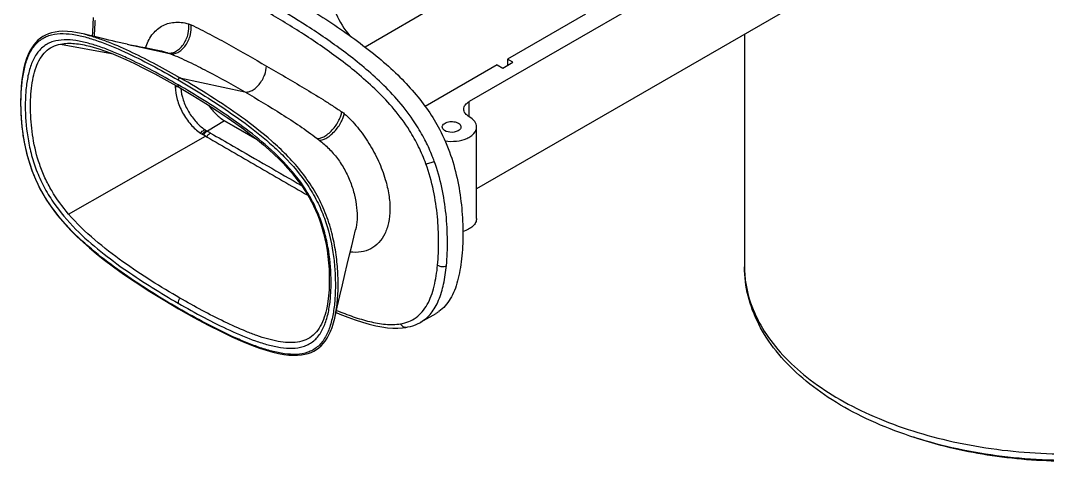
# Model space of a CAD drawing. Header units: millimetres. Extents: x 0 to 1189, y 0 to 841.
# Drawn here: x 554.5 to 719.3, y 315.4 to 386.1 of the extents above; entities that cross this region are included whole.
import ezdxf

# ---------------------------------------------------------------- set-up
doc = ezdxf.new("R2010")
doc.units = ezdxf.units.MM
doc.header["$LTSCALE"] = 65.395
doc.layers.get('0').update_dxf_attribs({"linetype": 'CONTINUOUS'})
doc.layers.add('AXIS', color=7, linetype='CONTINUOUS')
doc.layers.add('SURFACES', color=7, linetype='CONTINUOUS')

msp = doc.modelspace()

# ---------------------------------------------------------------- linework, layer by layer
at = {"color": 7, "linetype": 'Continuous'}
for p, q in [((686.82, 407.96), (626.54, 373.16)), ((686.82, 393.26), (627.71, 359.14)), ((645.17, 387.18), (632.66, 379.96)), ((565.47, 383.8), (564.87, 383.95)), ((566.15, 383.63), (565.47, 383.8)), ((566.82, 383.47), (566.15, 383.63)), ((567.47, 383.31), (566.82, 383.47)), ((568.1, 383.16), (567.47, 383.31)), ((568.7, 383.01), (568.1, 383.16)), ((569.29, 382.88), (568.7, 383.01)), ((569.85, 382.75), (569.29, 382.88)), ((571.63, 382.36), (572.48, 382.17)), ((565.69, 382.02), (565.69, 382.02)), ((631.03, 379.02), (619.49, 372.36)), ((631.03, 379.02), (631.91, 378.51)), ((631.91, 378.51), (633.54, 379.45)), ((633.54, 379.45), (632.66, 379.96)), ((632.66, 379.96), (632.66, 378.94)), ((586.86, 370.35), (592.33, 367.19)), ((587.29, 370.07), (592.47, 367.08)), ((603.63, 339.81), (603.63, 339.81)), ((618.74, 337.76), (621.22, 339.19)), ((616.39, 336.94), (616.39, 336.94))]:
    msp.add_line(p, q, dxfattribs=at)
at = {"color": 9, "linetype": 'Continuous'}
for p, q in [((622.19, 389.02), (609.84, 381.89)), ((560.98, 382.37), (569.13, 380.87)), ((571.64, 382.35), (578.24, 380.94)), ((580.13, 376.97), (590.51, 374.71)), ((626.54, 370.71), (626.54, 373.16)), ((587.29, 370.07), (584.52, 368.4)), ((562.26, 355.11), (584.2, 367.61)), ((584.2, 367.61), (584.4, 367.5)), ((670.82, 344.57), (670.83, 344.49)), ((579.92, 339.98), (579.83, 340.03)), ((579.92, 339.98), (579.84, 340.03)), ((618.75, 337.76), (618.76, 337.78))]:
    msp.add_line(p, q, dxfattribs=at)
at = {"color": 7, "linetype": 'Continuous'}
for points in [[(566.22, 386.66), (566.13, 385.53), (566.07, 384.28), (566.06, 383.65)], [(564.87, 383.95), (564.6, 384.01), (563.69, 384.2), (562.85, 384.33), (562.07, 384.4), (561.36, 384.42), (560.7, 384.38), (560.1, 384.3), (559.54, 384.18), (559.03, 384.01), (558.56, 383.81), (558.14, 383.57), (557.73, 383.3), (557.35, 382.99), (557, 382.64), (556.67, 382.23), (556.35, 381.78), (556.06, 381.28), (555.78, 380.71), (555.53, 380.07), (555.3, 379.36), (555.09, 378.56), (554.92, 377.67), (554.77, 376.69), (554.65, 375.6), (554.58, 374.36), (554.55, 373.01), (554.57, 371.68), (554.64, 370.41), (554.76, 369.17), (554.9, 367.99), (555.08, 366.89), (555.28, 365.87), (555.51, 364.9), (555.76, 363.97), (556.02, 363.1), (556.31, 362.26), (556.62, 361.46), (556.95, 360.69), (557.3, 359.93), (557.67, 359.18), (558.07, 358.45), (558.51, 357.72), (558.98, 356.98), (559.48, 356.25), (560.03, 355.5), (560.64, 354.73), (561.29, 353.95), (562.01, 353.14), (562.8, 352.32), (563.65, 351.48), (564.6, 350.6), (565.63, 349.69), (566.75, 348.75), (568.03, 347.73), (569.48, 346.64), (571.09, 345.49), (572.94, 344.23), (575.05, 342.85), (577.41, 341.39), (579.89, 339.92)], [(571.63, 382.36), (571.14, 382.46), (570.88, 382.52), (570.63, 382.57), (570.38, 382.63), (570.12, 382.69), (569.85, 382.75)], [(565.69, 382.02), (566.21, 381.88), (567.09, 381.61), (568.04, 381.28), (569.07, 380.89), (570.21, 380.43), (571.45, 379.88), (572.82, 379.24), (574.36, 378.48), (576.11, 377.58), (578.04, 376.53), (580.04, 375.4)], [(577.22, 381.24), (576.85, 381.31), (576.05, 381.46), (575.28, 381.61), (574.54, 381.76), (573.82, 381.9), (573.14, 382.04), (572.48, 382.17)], [(580.04, 375.4), (582.21, 374.12), (584.27, 372.85), (586.12, 371.66), (587.71, 370.6), (589.09, 369.64), (590.35, 368.72), (591.51, 367.84), (592.55, 367.01), (593.52, 366.21), (594.42, 365.43), (595.25, 364.67), (596.02, 363.93), (596.73, 363.2), (597.39, 362.49), (598.01, 361.78), (598.58, 361.09), (599.11, 360.41), (599.6, 359.73), (600.05, 359.07), (600.46, 358.41), (600.85, 357.75), (601.21, 357.09), (601.55, 356.42), (601.87, 355.74), (602.17, 355.04), (602.44, 354.32), (602.71, 353.57), (602.95, 352.78), (603.18, 351.97), (603.39, 351.12), (603.57, 350.23), (603.73, 349.3), (603.86, 348.33), (603.97, 347.29), (604.05, 346.21), (604.09, 345.13), (604.09, 344.04), (604.05, 342.97), (603.97, 341.98), (603.87, 341.11), (603.74, 340.32), (603.63, 339.81)], [(604.96, 338.39), (605.37, 340.17), (605.79, 342.01), (606.2, 343.76), (606.59, 345.43), (606.97, 347.02), (607.33, 348.55), (607.69, 350.01), (608.03, 351.42), (608.31, 352.56)], [(579.88, 339.92), (582.33, 338.54), (584.65, 337.3), (586.73, 336.25), (588.56, 335.38), (590.15, 334.68), (591.58, 334.1), (592.86, 333.63), (593.97, 333.27), (595, 332.98), (595.95, 332.76), (596.8, 332.6), (597.59, 332.5), (598.32, 332.46), (598.99, 332.47), (599.61, 332.52), (600.18, 332.62), (600.69, 332.75), (601.17, 332.93), (601.62, 333.13), (602.03, 333.38), (602.41, 333.66), (602.78, 333.98), (603.12, 334.34), (603.44, 334.75), (603.75, 335.21), (604.03, 335.72), (604.3, 336.29), (604.55, 336.94), (604.77, 337.65), (604.96, 338.39)], [(605.18, 339.33), (605.8, 339.07), (607.05, 338.57), (608.25, 338.14), (609.4, 337.76), (610.49, 337.45), (611.53, 337.2), (612.51, 337.01), (613.43, 336.88), (614.29, 336.82), (615.08, 336.81), (615.82, 336.86), (616.39, 336.94)], [(616.39, 336.94), (616.71, 337), (617.12, 337.09), (617.51, 337.21), (617.89, 337.35), (618.25, 337.51), (618.6, 337.68), (618.75, 337.76)]]:
    msp.add_lwpolyline(points, dxfattribs=at)
at = {"color": 9, "linetype": 'Continuous'}
msp.add_lwpolyline([(670.82, 344.57), (670.83, 344.52), (670.83, 344.49)], dxfattribs=at)
for centre, radius, start, end in [((585.02, 375.53), 5.64, 177.5987, 180.0245), ((579.13, 378.02), 2.5, 275.6675, 283.3136), ((495.98, 215.27), 176.05, 59.9268, 60.0449), ((489.23, 201.4), 192.27, 60.1137, 60.2923), ((688.06, 346.66), 17.37, 180.001, 183.2173), ((688.17, 346.67), 17.47, 183.2202, 186.8866), ((616.28, 337.56), 0.629, 277.3279, 279.6597)]:
    msp.add_arc(centre, radius, start, end, dxfattribs=at)
at = {"color": 7, "linetype": 'Continuous'}
msp.add_arc((618.35, 344.17), 5.75, 299.9993, 305.5036, dxfattribs=at)
for points, knots in [([(604.37, 390.98), (604.37, 389.7), (605.04, 387.05), (606.47, 384.75), (607.39, 383.71)], [0, 0, 0, 0, 0.479193, 1, 1, 1, 1]), ([(597.16, 390.24), (599.81, 388.72), (603.69, 386.32), (608.6, 382.88), (611.99, 380.24), (615.05, 377.51), (617.72, 374.69), (619.98, 371.78), (621.22, 369.74), (621.76, 368.71)], [0, 0, 0, 0, 0.277293, 0.412623, 0.542865, 0.666764, 0.783837, 0.894536, 1, 1, 1, 1]), ([(578.6, 380.81), (578.78, 380.78), (579.19, 380.8), (579.82, 381.03), (580.47, 381.49), (581.27, 382.4), (581.88, 383.76), (581.98, 384.94), (581.92, 385.45)], [0, 0, 0, 0, 0.085079, 0.188727, 0.313883, 0.457389, 0.755832, 1, 1, 1, 1]), ([(580.13, 376.97), (580.1, 376.97), (580.03, 376.95), (579.93, 376.87), (579.87, 376.75), (579.84, 376.66), (579.84, 376.62)], [0, 0, 0, 0, 0.186596, 0.450629, 0.74933, 1, 1, 1, 1]), ([(584.72, 372.56), (585.08, 372.04), (585.85, 371.11), (586.8, 370.36), (587.29, 370.07)], [0, 0, 0, 0, 0.524751, 1, 1, 1, 1]), ([(625.66, 371.94), (625.66, 372.17), (625.86, 372.69), (626.29, 373.02), (626.54, 373.16)], [0, 0, 0, 0, 0.449174, 1, 1, 1, 1]), ([(602.13, 367.22), (602.29, 367.22), (602.66, 367.27), (603.25, 367.52), (603.91, 367.97), (604.57, 368.59), (605.17, 369.33), (605.63, 370.1), (605.94, 370.82), (606.06, 371.29), (606.09, 371.5)], [0, 0, 0, 0, 0.0766, 0.179295, 0.309716, 0.461181, 0.619661, 0.769055, 0.89742, 1, 1, 1, 1]), ([(626.54, 370.71), (626.29, 370.85), (625.86, 371.18), (625.66, 371.7), (625.66, 371.94)], [0, 0, 0, 0, 0.550826, 1, 1, 1, 1]), ([(627.71, 369.08), (627.71, 369.39), (627.44, 370.09), (626.87, 370.52), (626.54, 370.71)], [0, 0, 0, 0, 0.449171, 1, 1, 1, 1]), ([(622.66, 366.85), (623.26, 366.76), (624.45, 366.73), (625.86, 367.07), (626.79, 367.57), (627.43, 368.12), (627.71, 368.71), (627.71, 369.08)], [0, 0, 0, 0, 0.300182, 0.583205, 0.707771, 0.817834, 1, 1, 1, 1]), ([(621.76, 368.71), (622.46, 367.38), (623.64, 364.65), (624.78, 360.39), (625.39, 356.12), (625.52, 353.28), (625.52, 351.89)], [0, 0, 0, 0, 0.258742, 0.510912, 0.758809, 1, 1, 1, 1]), ([(627.71, 354.38), (627.71, 354.17), (627.59, 353.7), (627.11, 353.11), (626.4, 352.63), (625.82, 352.41), (625.51, 352.32)], [0, 0, 0, 0, 0.201788, 0.42966, 0.696151, 1, 1, 1, 1]), ([(625.52, 351.89), (625.51, 350.56), (625.43, 348.62), (625.08, 346.13), (624.71, 344.43), (624.21, 342.89), (623.55, 341.53), (622.73, 340.37), (622.05, 339.75), (621.68, 339.49)], [0, 0, 0, 0, 0.295821, 0.433809, 0.563475, 0.684084, 0.79576, 0.900027, 1, 1, 1, 1]), ([(757.88, 323.69), (754, 321.57), (745.34, 318.18), (731.33, 315.59), (716.66, 315.38), (704.62, 317.22), (695.66, 319.93), (689.58, 322.48), (684.16, 325.53), (679.5, 329.05), (675.7, 332.98), (672.87, 337.28), (671.1, 341.88), (670.7, 345.09), (670.7, 346.66)], [0, 0, 0, 0, 0.129093, 0.269364, 0.414138, 0.555751, 0.623198, 0.687397, 0.747878, 0.804448, 0.857257, 0.906827, 0.954035, 1, 1, 1, 1]), ([(746.86, 319.09), (743, 317.84), (734.85, 316.01), (722.3, 315.14), (709.78, 316.12), (701.68, 318.03), (697.84, 319.32)], [0, 0, 0, 0, 0.245116, 0.500655, 0.755853, 1, 1, 1, 1])]:
    msp.add_open_spline(points, degree=3, knots=knots, dxfattribs=at)
at = {"color": 9, "linetype": 'Continuous'}
for points, knots in [([(616.95, 368.53), (616.21, 369.71), (614.57, 371.92), (611.81, 374.86), (608.92, 377.46), (605.02, 380.54), (600.07, 383.95), (596.01, 386.42), (593.98, 387.59)], [0, 0, 0, 0, 0.138679, 0.272588, 0.401483, 0.526288, 0.767148, 1, 1, 1, 1]), ([(617.5, 370.23), (616.71, 371.39), (615.01, 373.55), (611.34, 377.31), (606.52, 381.23), (600.63, 385.27), (596.66, 387.68), (594.69, 388.82)], [0, 0, 0, 0, 0.142169, 0.277351, 0.530503, 0.769456, 1, 1, 1, 1]), ([(566.51, 386.15), (566.49, 385.94), (566.41, 385.08), (566.37, 384.23), (566.35, 383.58)], [0, 0, 0, 0, 0.246077, 1, 1, 1, 1]), ([(574.61, 381.74), (574.83, 382.49), (575.32, 383.54), (576.31, 384.64), (577.17, 385.26), (578.14, 385.69), (579.21, 385.9), (580.36, 385.88), (581.13, 385.73), (581.53, 385.62)], [0, 0, 0, 0, 0.260834, 0.380958, 0.497685, 0.614442, 0.734842, 0.862416, 1, 1, 1, 1]), ([(578.24, 380.94), (578.42, 380.92), (578.84, 380.93), (579.47, 381.16), (580.12, 381.63), (580.92, 382.55), (581.51, 383.92), (581.6, 385.1), (581.53, 385.62)], [0, 0, 0, 0, 0.085706, 0.189539, 0.31443, 0.457409, 0.755108, 1, 1, 1, 1]), ([(581.53, 385.62), (581.56, 385.61), (581.69, 385.56), (581.82, 385.5), (581.92, 385.45)], [0, 0, 0, 0, 0.240882, 1, 1, 1, 1]), ([(579.83, 340.03), (578.38, 340.87), (575.48, 342.62), (571.17, 345.45), (566.87, 348.62), (562.67, 352.32), (559.52, 356.03), (557.5, 359.47), (555.95, 363.05), (555.07, 366.74), (554.68, 370.32), (554.59, 372.86), (554.68, 375.28), (554.95, 377.57), (555.45, 379.67), (556.26, 381.51), (557.28, 382.73), (558.28, 383.4), (559.38, 383.88), (560.94, 384.12), (562.91, 383.98), (564.94, 383.53), (567.77, 382.64), (571.33, 381.14), (575.59, 379.01), (578.42, 377.44), (579.84, 376.62)], [0, 0, 0, 0, 0.063856, 0.129237, 0.196758, 0.267516, 0.342543, 0.381155, 0.419274, 0.491064, 0.524657, 0.556885, 0.587785, 0.617187, 0.644723, 0.669992, 0.69312, 0.704298, 0.715508, 0.738739, 0.763691, 0.790275, 0.818159, 0.876637, 0.937515, 1, 1, 1, 1]), ([(564.87, 383.95), (565.5, 383.79), (566.77, 383.41), (569.31, 382.48), (572.51, 381.06), (576.33, 379.11), (578.86, 377.7), (580.13, 376.97)], [0, 0, 0, 0, 0.115924, 0.235638, 0.483338, 0.73884, 1, 1, 1, 1]), ([(581.92, 385.45), (582.42, 385.22), (583.43, 384.72), (585.45, 383.68), (588.99, 381.74), (592, 380.01), (594, 378.85)], [0, 0, 0, 0, 0.121617, 0.245, 0.494853, 1, 1, 1, 1]), ([(579.84, 375.83), (578.47, 376.62), (575.74, 378.14), (572.28, 379.88), (569.51, 381.1), (567.47, 381.89), (565.45, 382.53), (563.48, 382.97), (561.58, 383.12), (560.06, 382.91), (558.98, 382.48), (558, 381.87), (556.98, 380.74), (556.16, 379), (555.64, 376.99), (555.36, 374.79), (555.25, 371.6), (555.5, 368.25), (556.2, 364.81), (557.04, 362.14), (558.23, 359.5), (560.22, 356.21), (563.27, 352.64), (567.33, 349.09), (571.48, 346.03), (575.64, 343.31), (578.44, 341.62), (579.84, 340.82)], [0, 0, 0, 0, 0.062487, 0.123395, 0.153042, 0.181947, 0.209873, 0.236518, 0.261551, 0.284888, 0.29613, 0.307303, 0.330269, 0.355281, 0.382602, 0.411892, 0.442777, 0.508767, 0.544103, 0.58109, 0.619348, 0.657981, 0.732872, 0.803487, 0.870897, 0.9362, 1, 1, 1, 1]), ([(562.26, 355.11), (561.26, 356.28), (559.88, 358.16), (558.44, 360.9), (557.32, 363.69), (556.47, 367.22), (556.14, 370.72), (556.15, 373.38), (556.28, 375.26), (556.55, 377.02), (556.99, 378.63), (557.63, 380.04), (558.51, 381.19), (559.65, 382), (560.53, 382.28), (560.98, 382.37)], [0, 0, 0, 0, 0.150565, 0.226103, 0.300573, 0.443769, 0.578321, 0.642208, 0.703443, 0.761498, 0.815686, 0.865561, 0.911514, 0.95542, 1, 1, 1, 1]), ([(560.98, 382.37), (561.71, 382.52), (563.32, 382.54), (564.88, 382.23), (565.69, 382.02)], [0, 0, 0, 0, 0.475232, 1, 1, 1, 1]), ([(577.22, 381.24), (577.31, 381.22), (577.65, 381.15), (577.99, 381.04), (578.24, 380.94)], [0, 0, 0, 0, 0.240122, 1, 1, 1, 1]), ([(578.24, 380.94), (578.27, 380.93), (578.39, 380.89), (578.51, 380.84), (578.6, 380.81)], [0, 0, 0, 0, 0.224804, 1, 1, 1, 1]), ([(578.6, 380.81), (579.59, 380.42), (581.58, 379.54), (585.56, 377.52), (588.53, 375.85), (590.51, 374.71)], [0, 0, 0, 0, 0.238233, 0.487754, 1, 1, 1, 1]), ([(590.51, 374.71), (590.66, 374.68), (591.02, 374.67), (591.61, 374.86), (592.23, 375.27), (592.84, 375.88), (593.36, 376.63), (593.83, 377.61), (594, 378.38), (594, 378.85)], [0, 0, 0, 0, 0.078245, 0.178658, 0.305058, 0.453172, 0.61046, 0.761172, 1, 1, 1, 1]), ([(594, 378.85), (596.03, 377.68), (599.07, 375.91), (602.59, 373.78), (604.59, 372.5), (605.6, 371.84), (606.09, 371.5)], [0, 0, 0, 0, 0.495295, 0.745465, 0.871952, 1, 1, 1, 1]), ([(579.84, 376.62), (581.29, 375.79), (584.19, 374.04), (588.49, 371.22), (592.03, 368.61), (594.8, 366.27), (597.58, 363.66), (600.13, 360.65), (602.16, 357.23), (603.71, 353.65), (604.6, 349.97), (604.99, 346.38), (605.09, 343.85), (605.01, 341.42), (604.74, 339.13), (604.24, 337.03), (603.56, 335.46), (602.82, 334.42), (602.18, 333.78), (601.44, 333.27), (600.35, 332.79), (598.79, 332.54), (596.83, 332.67), (594.8, 333.1), (592.72, 333.75), (590.61, 334.56), (587.75, 335.81), (584.16, 337.6), (581.34, 339.16), (579.92, 339.98)], [0, 0, 0, 0, 0.063844, 0.129213, 0.19671, 0.231592, 0.267462, 0.342452, 0.381061, 0.419207, 0.491043, 0.524643, 0.556906, 0.587829, 0.617258, 0.644856, 0.670163, 0.682016, 0.693417, 0.704601, 0.715801, 0.738988, 0.763885, 0.790423, 0.818267, 0.847108, 0.876706, 0.937546, 1, 1, 1, 1]), ([(580.04, 375.4), (579.97, 375.44), (579.86, 375.57), (579.84, 375.74), (579.84, 375.83)], [0, 0, 0, 0, 0.453018, 1, 1, 1, 1]), ([(579.84, 340.82), (581.21, 340.03), (583.94, 338.51), (588.06, 336.45), (591.5, 334.99), (594.23, 334.12), (596.2, 333.68), (598.1, 333.53), (599.61, 333.74), (600.7, 334.17), (601.68, 334.78), (602.7, 335.91), (603.52, 337.65), (604.04, 339.65), (604.32, 341.85), (604.43, 345.05), (604.18, 348.4), (603.48, 351.83), (602.64, 354.51), (601.46, 357.14), (599.47, 360.44), (596.42, 364), (592.36, 367.56), (588.21, 370.62), (584.04, 373.34), (581.24, 375.03), (579.84, 375.83)], [0, 0, 0, 0, 0.062483, 0.123382, 0.181912, 0.209841, 0.23648, 0.261514, 0.284851, 0.29609, 0.307261, 0.330221, 0.355225, 0.382536, 0.411818, 0.442695, 0.508667, 0.543993, 0.58097, 0.619218, 0.657845, 0.732758, 0.803406, 0.870844, 0.936174, 1, 1, 1, 1]), ([(604.96, 338.39), (605.16, 339.24), (605.42, 341.03), (605.54, 343.81), (605.42, 346.74), (605.04, 349.8), (604.32, 352.97), (603.17, 356.17), (601.54, 359.26), (599.53, 362.08), (597.27, 364.59), (594.15, 367.51), (590.1, 370.67), (585.14, 373.99), (581.8, 376.01), (580.13, 376.97)], [0, 0, 0, 0, 0.05296, 0.109121, 0.168103, 0.230024, 0.295425, 0.364313, 0.435208, 0.505565, 0.573607, 0.639084, 0.764028, 0.883718, 1, 1, 1, 1]), ([(579.38, 375.53), (579.38, 374.84), (579.62, 373.38), (580.49, 371.32), (581.76, 369.48), (582.85, 368.48), (583.42, 368.1)], [0, 0, 0, 0, 0.237074, 0.500376, 0.763979, 1, 1, 1, 1]), ([(580.25, 375.28), (580.3, 374.64), (580.6, 373.34), (581.45, 371.51), (582.62, 369.89), (583.6, 369.01), (584.1, 368.66)], [0, 0, 0, 0, 0.242471, 0.504926, 0.765093, 1, 1, 1, 1]), ([(590.51, 374.71), (592.51, 373.56), (595.48, 371.78), (599.35, 369.27), (601.22, 367.93), (602.13, 367.22)], [0, 0, 0, 0, 0.500801, 0.75107, 1, 1, 1, 1]), ([(602.47, 366.96), (602.63, 366.95), (603, 367.01), (603.59, 367.26), (604.25, 367.71), (604.92, 368.33), (605.52, 369.06), (606, 369.83), (606.32, 370.54), (606.45, 371), (606.48, 371.21)], [0, 0, 0, 0, 0.076265, 0.179093, 0.309934, 0.46187, 0.620658, 0.770055, 0.898078, 1, 1, 1, 1]), ([(606.09, 371.5), (606.13, 371.48), (606.26, 371.39), (606.39, 371.29), (606.48, 371.21)], [0, 0, 0, 0, 0.242502, 1, 1, 1, 1]), ([(606.48, 371.21), (607.25, 370.54), (608.69, 369.04), (610.51, 366.47), (612.01, 363.67), (612.77, 361.68), (613.07, 360.68)], [0, 0, 0, 0, 0.241588, 0.494927, 0.750569, 1, 1, 1, 1]), ([(619.55, 366.77), (619.39, 367.07), (618.77, 368.26), (618.07, 369.4), (617.5, 370.23)], [0, 0, 0, 0, 0.250426, 1, 1, 1, 1]), ([(583.42, 368.1), (583.47, 368.16), (583.67, 368.37), (583.91, 368.56), (584.1, 368.66)], [0, 0, 0, 0, 0.264506, 1, 1, 1, 1]), ([(583.42, 368.1), (583.43, 368.08), (583.52, 368.03), (583.6, 367.97), (583.67, 367.93)], [0, 0, 0, 0, 0.23062, 1, 1, 1, 1]), ([(583.67, 367.93), (583.72, 367.99), (583.92, 368.21), (584.15, 368.4), (584.34, 368.51)], [0, 0, 0, 0, 0.264896, 1, 1, 1, 1]), ([(584.52, 368.4), (584.4, 368.33), (584.17, 368.14), (583.98, 367.92), (583.88, 367.8)], [0, 0, 0, 0, 0.475592, 1, 1, 1, 1]), ([(584.34, 368.51), (584.35, 368.5), (584.41, 368.46), (584.47, 368.43), (584.52, 368.4)], [0, 0, 0, 0, 0.232929, 1, 1, 1, 1]), ([(585.04, 368.1), (584.98, 368.07), (584.74, 367.9), (584.54, 367.68), (584.4, 367.5)], [0, 0, 0, 0, 0.22954, 1, 1, 1, 1]), ([(584.4, 367.5), (587.11, 365.93), (592.52, 362.81), (597.93, 359.68), (600.63, 358.13)], [0, 0, 0, 0, 0.500919, 1, 1, 1, 1]), ([(585.04, 368.1), (586.25, 367.4), (591.12, 364.6), (595.99, 361.79), (599.63, 359.68)], [0, 0, 0, 0, 0.250084, 1, 1, 1, 1]), ([(619.58, 363.17), (619.25, 364.1), (618.46, 365.94), (617.49, 367.69), (616.95, 368.53)], [0, 0, 0, 0, 0.496461, 1, 1, 1, 1]), ([(602.13, 367.22), (602.16, 367.2), (602.27, 367.11), (602.39, 367.02), (602.47, 366.96)], [0, 0, 0, 0, 0.262641, 1, 1, 1, 1]), ([(602.47, 366.96), (603.01, 366.55), (604.05, 365.63), (605.43, 364.04), (606.6, 362.21), (607.52, 360.24), (608.16, 358.2), (608.51, 356.19), (608.59, 354.3), (608.44, 353.11), (608.31, 352.56)], [0, 0, 0, 0, 0.124295, 0.254123, 0.387367, 0.521734, 0.653886, 0.779886, 0.896129, 1, 1, 1, 1]), ([(620.92, 363.6), (620.82, 363.87), (620.41, 364.95), (619.94, 366), (619.55, 366.77)], [0, 0, 0, 0, 0.246754, 1, 1, 1, 1]), ([(619.58, 363.17), (619.68, 363.17), (619.9, 363.21), (620.35, 363.33), (620.7, 363.48), (620.92, 363.6)], [0, 0, 0, 0, 0.200193, 0.471552, 1, 1, 1, 1]), ([(621.46, 346.93), (621.58, 348.18), (621.68, 350.78), (621.49, 354.77), (620.87, 358.96), (620.1, 361.77), (619.58, 363.17)], [0, 0, 0, 0, 0.229618, 0.471957, 0.728003, 1, 1, 1, 1]), ([(622.87, 346.85), (623, 348.18), (623.1, 350.93), (622.88, 355.12), (622.22, 359.4), (621.42, 362.22), (620.92, 363.6)], [0, 0, 0, 0, 0.23599, 0.484881, 0.740223, 1, 1, 1, 1]), ([(613.07, 360.68), (613.31, 359.87), (613.68, 358.27), (613.88, 355.92), (613.68, 353.78), (613.08, 351.95), (612.1, 350.49), (610.77, 349.47), (609.17, 348.94), (608.02, 348.94), (607.45, 349.02)], [0, 0, 0, 0, 0.16357, 0.314737, 0.451025, 0.57234, 0.681578, 0.784504, 0.888239, 1, 1, 1, 1]), ([(580.12, 341.64), (578.57, 342.53), (575.47, 344.4), (570.88, 347.46), (566.35, 350.92), (563.55, 353.61), (562.26, 355.11)], [0, 0, 0, 0, 0.238825, 0.483501, 0.736185, 1, 1, 1, 1]), ([(615.51, 337.51), (615.96, 337.59), (616.84, 337.82), (618.04, 338.48), (619.05, 339.43), (619.85, 340.62), (620.47, 342.01), (621.1, 344.12), (621.35, 345.79), (621.46, 346.93)], [0, 0, 0, 0, 0.113207, 0.22402, 0.336686, 0.45504, 0.58091, 0.71432, 1, 1, 1, 1]), ([(618.76, 337.78), (619.08, 337.96), (619.68, 338.39), (620.46, 339.21), (621.11, 340.19), (621.86, 341.72), (622.5, 343.96), (622.78, 345.84), (622.87, 346.85)], [0, 0, 0, 0, 0.106354, 0.214249, 0.326769, 0.445961, 0.707715, 1, 1, 1, 1]), ([(621.46, 346.93), (621.66, 346.79), (622.16, 346.65), (622.66, 346.73), (622.87, 346.85)], [0, 0, 0, 0, 0.506803, 1, 1, 1, 1]), ([(670.83, 344.49), (671.01, 343.08), (671.73, 340.21), (673.81, 336.15), (676.83, 332.31), (680.73, 328.77), (685.42, 325.59), (692.84, 321.78), (703.54, 318.34), (717.41, 316.41), (731.68, 316.7), (745.28, 319.2), (753.73, 322.39), (757.53, 324.37)], [0, 0, 0, 0, 0.042993, 0.088289, 0.136985, 0.189732, 0.246768, 0.307982, 0.441053, 0.583899, 0.729512, 0.870439, 1, 1, 1, 1]), ([(580.12, 341.64), (580.03, 341.51), (579.9, 341.25), (579.84, 340.95), (579.84, 340.82)], [0, 0, 0, 0, 0.525109, 1, 1, 1, 1]), ([(603.63, 339.81), (603.5, 339.26), (603.2, 338.21), (602.51, 336.79), (601.57, 335.65), (600.36, 334.89), (598.95, 334.51), (597.43, 334.47), (595.83, 334.67), (594.16, 335.07), (592.45, 335.61), (590.12, 336.51), (587.17, 337.84), (583.64, 339.65), (581.29, 340.96), (580.12, 341.64)], [0, 0, 0, 0, 0.060937, 0.116876, 0.168363, 0.217824, 0.268526, 0.322631, 0.380639, 0.44214, 0.506508, 0.573101, 0.711254, 0.854005, 1, 1, 1, 1]), ([(605.25, 339.67), (606.14, 339.31), (607.88, 338.63), (610.5, 337.84), (613.04, 337.37), (614.73, 337.38), (615.51, 337.51)], [0, 0, 0, 0, 0.270006, 0.529172, 0.773682, 1, 1, 1, 1]), ([(616.36, 336.93), (616.28, 336.92), (616.1, 336.93), (615.76, 337.1), (615.59, 337.34), (615.51, 337.51)], [0, 0, 0, 0, 0.232936, 0.48422, 1, 1, 1, 1])]:
    msp.add_open_spline(points, degree=3, knots=knots, dxfattribs=at)
for points in [[(583.67, 367.93), (583.74, 367.88), (583.81, 367.84), (583.88, 367.8)], [(584.1, 368.66), (584.18, 368.61), (584.26, 368.56), (584.34, 368.51)]]:
    msp.add_open_spline(points, degree=3, dxfattribs=at)
at = {"color": 7, "linetype": 'Continuous'}
msp.add_open_spline([(579.89, 339.92), (579.85, 339.95), (579.83, 339.99), (579.83, 340.03)], degree=3, dxfattribs=at)
at = {"layer": 'AXIS', "color": 7, "linetype": 'Continuous'}
msp.add_line((627.71, 354.38), (627.71, 369.08), dxfattribs=at)
for points, knots in [([(622.21, 369.08), (622.21, 369.14), (622.26, 369.4), (622.48, 369.59), (622.65, 369.69)], [0, 0, 0, 0, 0.220966, 1, 1, 1, 1]), ([(622.35, 368.71), (622.33, 368.74), (622.25, 368.85), (622.21, 368.98), (622.21, 369.08)], [0, 0, 0, 0, 0.269434, 1, 1, 1, 1]), ([(622.65, 369.69), (622.88, 369.83), (623.44, 369.98), (624.25, 369.93), (624.94, 369.67), (625.21, 369.26), (625.21, 369.08)], [0, 0, 0, 0, 0.271611, 0.564793, 0.816422, 1, 1, 1, 1]), ([(625.21, 369.08), (625.21, 369.02), (625.16, 368.76), (624.95, 368.57), (624.77, 368.47)], [0, 0, 0, 0, 0.220966, 1, 1, 1, 1]), ([(624.77, 368.47), (624.38, 368.24), (623.5, 368.12), (622.6, 368.4), (622.35, 368.71)], [0, 0, 0, 0, 0.527917, 1, 1, 1, 1])]:
    msp.add_open_spline(points, degree=3, knots=knots, dxfattribs=at)
at = {"layer": 'SURFACES', "color": 7, "linetype": 'Continuous'}
msp.add_line((670.7, 383.96), (670.7, 346.66), dxfattribs=at)

doc.saveas('drawing.dxf')
